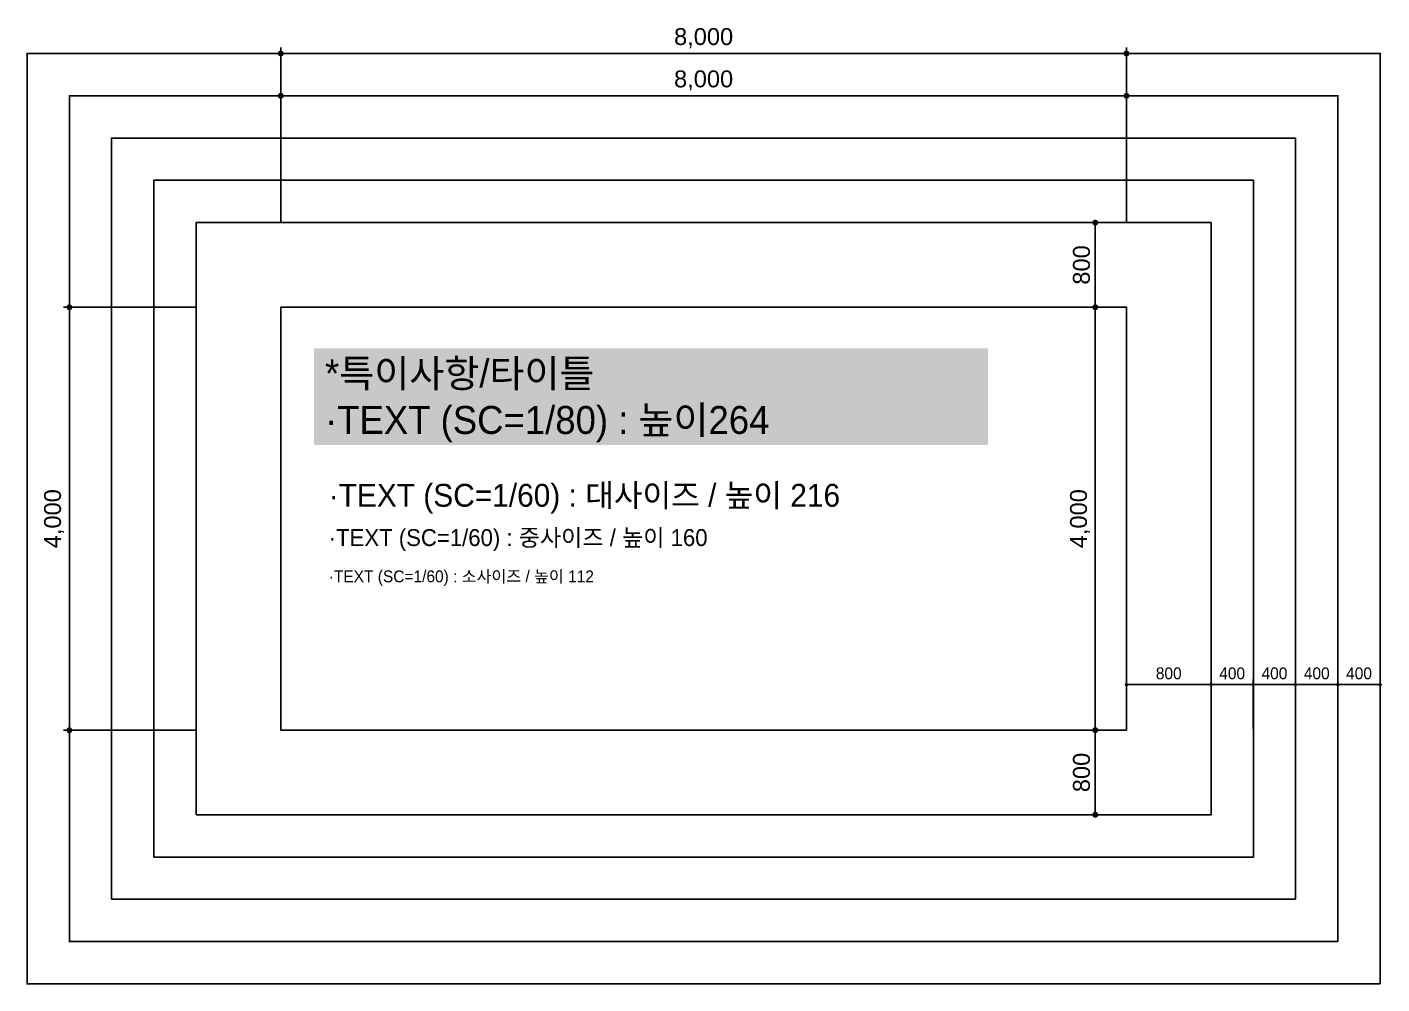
# Model space of a CAD drawing. Header units: millimetres. Extents: x -223175 to 287756, y -120611 to 352956.
# Drawn here: x -188598 to -175782, y -92719 to -83669 of the extents above; entities that cross this region are included whole.
import ezdxf
from ezdxf.enums import TextEntityAlignment as Align

# ---------------------------------------------------------------- set-up
doc = ezdxf.new("R2010")
doc.units = ezdxf.units.MM
doc.header["$LTSCALE"] = 50
doc.header["$PDMODE"] = 35
doc.layers.get('DEFPOINTS').update_dxf_attribs({"color": 108})
for name, color, linetype in [('1_ 설계변경(예정작업) 240', 240, 'Continuous'), ('EL_TEXT', 4, 'Continuous'), ('I-DIM', 255, 'Continuous')]:
    doc.layers.add(name, color=color, linetype=linetype)
doc.layers.add('Defpoint_ Grid Line_ 108', color=108, linetype='Continuous', plot=False)
doc.styles.add('HY울릉도L', font='HY울릉도l.ttf')
doc.styles.get("Standard").update_dxf_attribs({"font": 'arial.ttf'})
doc.dimstyles.new('YI_DIM_080 내부치수', dxfattribs={"dimscale": 80, "dimtxt": 2, "dimasz": 0.7, "dimexe": 0.7, "dimexo": 10, "dimgap": 0.6, "dimtad": 1, "dimdec": 0, "dimzin": 0, "dimdsep": 46, "dimlunit": 6, "dimtxsty": 'Standard', "dimblk": 'DOT', "dimcen": 0.09, "dimdle": 1, "dimclrd": 14, "dimclre": 14, "dimclrt": 3, "dimadec": 0, "dimazin": 0, "dimtfac": 1, "dimtdec": 0, "dimtix": 1, "dimtmove": 2, "dimatfit": 3, "dimldrblk": 'DOT', "dimfxl": 1, "dimtolj": 1, "dimtzin": 0, "dimarcsym": 0})
doc.dimstyles.new('YI_DIM_080 안목치수', dxfattribs={"dimscale": 80, "dimtxt": 2, "dimasz": 0.7, "dimexe": 0.7, "dimexo": 1, "dimgap": 0.6, "dimtad": 1, "dimdec": 0, "dimzin": 0, "dimdsep": 46, "dimlunit": 6, "dimtxsty": 'Standard', "dimblk": 'DOT', "dimcen": 0.09, "dimdle": 1, "dimclrd": 14, "dimclre": 14, "dimclrt": 4, "dimadec": 0, "dimazin": 0, "dimtfac": 1, "dimtdec": 0, "dimtix": 1, "dimtmove": 2, "dimatfit": 3, "dimldrblk": 'DOT', "dimfxl": 1, "dimtolj": 1, "dimtzin": 0, "dimarcsym": 0})
doc.dimstyles.new('YI_DIM_080 최소치수', dxfattribs={"dimscale": 80, "dimtxt": 1.4, "dimasz": 0.4, "dimexe": 0.6, "dimexo": 0.2, "dimgap": 0.6, "dimtad": 1, "dimdec": 0, "dimdsep": 46, "dimlunit": 6, "dimtxsty": 'HY울릉도L', "dimblk": 'DOT', "dimcen": 5, "dimdle": 1.5, "dimclrd": 14, "dimclre": 14, "dimclrt": 4, "dimadec": 0, "dimazin": 0, "dimtfac": 1, "dimtdec": 0, "dimtix": 1, "dimtmove": 2, "dimatfit": 3, "dimldrblk": 'DOT', "dimfxl": 1, "dimtolj": 1, "dimtzin": 0, "dimarcsym": 0})

# ---------------------------------------------------------------- blocks, each defined once
blk = doc.blocks.new('_Dot')
at = {"color": 0, "linetype": 'ByBlock', "lineweight": -2}
blk.add_line((-0.5, 0), (-1, 0), dxfattribs=at)
at = {"color": 0, "linetype": 'ByBlock', "const_width": 0.5}
blk.add_lwpolyline([(-0.25, 0, 1), (0.25, 0, 1)], format="xyb", close=True, dxfattribs=at)
blk = doc.blocks.new('*D1453')
at = {"layer": 'DEFPOINTS', "color": 0}
for p in [(-188198, -86319), (-186198, -86319), (-186198, -90319)]:
    blk.add_point(p, dxfattribs=at)
at = {"layer": 'I-DIM', "color": 14, "lineweight": -2}
for p, q in [((-186998, -86319), (-188254, -86319)), ((-188198, -90263), (-188198, -86375)), ((-186998, -90319), (-188254, -90319))]:
    blk.add_line(p, q, dxfattribs=at)
at = {"layer": 'I-DIM', "color": 14, "linetype": 'ByBlock', "lineweight": -2, "xscale": 56, "yscale": 56, "zscale": 56}
for p, rotation in [((-188198, -86319), 90), ((-188198, -90319), 270)]:
    blk.add_blockref('_Dot', p, dxfattribs=dict(at, rotation=rotation))
at = {"layer": 'I-DIM', "color": 3, "insert": (-188342, -88319), "char_height": 160, "attachment_point": 5, "rotation": 90}
blk.add_mtext('\\A1;4,000', dxfattribs=at)
blk = doc.blocks.new('*D1454')
at = {"layer": 'DEFPOINTS', "color": 0}
for p in [(-178198, -83919), (-186198, -86319), (-178198, -86319)]:
    blk.add_point(p, dxfattribs=at)
at = {"layer": 'I-DIM', "color": 14, "lineweight": -2}
for p, q in [((-186198, -85519), (-186198, -83863)), ((-186142, -83919), (-178254, -83919)), ((-178198, -85519), (-178198, -83863))]:
    blk.add_line(p, q, dxfattribs=at)
at = {"layer": 'I-DIM', "color": 14, "linetype": 'ByBlock', "lineweight": -2, "xscale": 56, "yscale": 56, "zscale": 56, "rotation": 180}
blk.add_blockref('_Dot', (-186198, -83919), dxfattribs=at)
at = {"layer": 'I-DIM', "color": 14, "linetype": 'ByBlock', "lineweight": -2, "xscale": 56, "yscale": 56, "zscale": 56}
blk.add_blockref('_Dot', (-178198, -83919), dxfattribs=at)
at = {"layer": 'I-DIM', "color": 3, "insert": (-182198, -83774), "char_height": 160, "attachment_point": 5}
blk.add_mtext('\\A1;8,000', dxfattribs=at)
blk = doc.blocks.new('*D1455')
at = {"layer": 'DEFPOINTS', "color": 0}
for p in [(-178198, -85519), (-178493, -86319), (-178198, -86319)]:
    blk.add_point(p, dxfattribs=at)
at = {"layer": 'I-DIM', "color": 14, "lineweight": -2}
for p, q in [((-178278, -85519), (-178549, -85519)), ((-178493, -85575), (-178493, -86263)), ((-178278, -86319), (-178549, -86319))]:
    blk.add_line(p, q, dxfattribs=at)
at = {"layer": 'I-DIM', "color": 14, "linetype": 'ByBlock', "lineweight": -2, "xscale": 56, "yscale": 56, "zscale": 56}
for p, rotation in [((-178493, -85519), 90), ((-178493, -86319), 270)]:
    blk.add_blockref('_Dot', p, dxfattribs=dict(at, rotation=rotation))
at = {"layer": 'I-DIM', "color": 4, "insert": (-178623, -85919), "char_height": 160, "attachment_point": 5, "rotation": 90}
blk.add_mtext('\\A1;800', dxfattribs=at)
blk = doc.blocks.new('*D1456')
at = {"layer": 'DEFPOINTS', "color": 0}
for p in [(-178198, -90319), (-178493, -91119), (-178198, -91119)]:
    blk.add_point(p, dxfattribs=at)
at = {"layer": 'I-DIM', "color": 14, "lineweight": -2}
for p, q in [((-178278, -90319), (-178549, -90319)), ((-178493, -90375), (-178493, -91063)), ((-178278, -91119), (-178549, -91119))]:
    blk.add_line(p, q, dxfattribs=at)
at = {"layer": 'I-DIM', "color": 14, "linetype": 'ByBlock', "lineweight": -2, "xscale": 56, "yscale": 56, "zscale": 56}
for p, rotation in [((-178493, -90319), 90), ((-178493, -91119), 270)]:
    blk.add_blockref('_Dot', p, dxfattribs=dict(at, rotation=rotation))
at = {"layer": 'I-DIM', "color": 4, "insert": (-178623, -90719), "char_height": 160, "attachment_point": 5, "rotation": 90}
blk.add_mtext('\\A1;800', dxfattribs=at)
blk = doc.blocks.new('*D1457')
at = {"layer": 'DEFPOINTS', "color": 0}
for p in [(-177398, -89888), (-178198, -90319), (-177398, -90319)]:
    blk.add_point(p, dxfattribs=at)
at = {"layer": 'I-DIM', "color": 14, "lineweight": -2}
for p, q in [((-178198, -90303), (-178198, -89840)), ((-178166, -89888), (-177430, -89888)), ((-177398, -90303), (-177398, -89840))]:
    blk.add_line(p, q, dxfattribs=at)
at = {"layer": 'I-DIM', "color": 14, "linetype": 'ByBlock', "lineweight": -2, "xscale": 32, "yscale": 32, "zscale": 32, "rotation": 180}
blk.add_blockref('_Dot', (-178198, -89888), dxfattribs=at)
at = {"layer": 'I-DIM', "color": 14, "linetype": 'ByBlock', "lineweight": -2, "xscale": 32, "yscale": 32, "zscale": 32}
blk.add_blockref('_Dot', (-177398, -89888), dxfattribs=at)
at = {"layer": 'I-DIM', "color": 4, "insert": (-177798, -89782), "char_height": 112, "attachment_point": 5, "style": 'HY울릉도L'}
blk.add_mtext('\\A1;800', dxfattribs=at)
blk = doc.blocks.new('*D1458')
at = {"layer": 'DEFPOINTS', "color": 0}
for p in [(-176998, -89888), (-177398, -90319), (-176998, -90319)]:
    blk.add_point(p, dxfattribs=at)
at = {"layer": 'I-DIM', "color": 14, "lineweight": -2}
for p, q in [((-177398, -90303), (-177398, -89840)), ((-177366, -89888), (-177030, -89888)), ((-176998, -90303), (-176998, -89840))]:
    blk.add_line(p, q, dxfattribs=at)
at = {"layer": 'I-DIM', "color": 14, "linetype": 'ByBlock', "lineweight": -2, "xscale": 32, "yscale": 32, "zscale": 32, "rotation": 180}
blk.add_blockref('_Dot', (-177398, -89888), dxfattribs=at)
at = {"layer": 'I-DIM', "color": 14, "linetype": 'ByBlock', "lineweight": -2, "xscale": 32, "yscale": 32, "zscale": 32}
blk.add_blockref('_Dot', (-176998, -89888), dxfattribs=at)
at = {"layer": 'I-DIM', "color": 4, "insert": (-177198, -89782), "char_height": 112, "attachment_point": 5, "style": 'HY울릉도L'}
blk.add_mtext('\\A1;400', dxfattribs=at)
blk = doc.blocks.new('*D1459')
at = {"layer": 'DEFPOINTS', "color": 0}
for p in [(-176598, -89888), (-176998, -90319), (-176598, -90319)]:
    blk.add_point(p, dxfattribs=at)
at = {"layer": 'I-DIM', "color": 14, "lineweight": -2}
for p, q in [((-176998, -90303), (-176998, -89840)), ((-176966, -89888), (-176630, -89888)), ((-176598, -90303), (-176598, -89840))]:
    blk.add_line(p, q, dxfattribs=at)
at = {"layer": 'I-DIM', "color": 14, "linetype": 'ByBlock', "lineweight": -2, "xscale": 32, "yscale": 32, "zscale": 32, "rotation": 180}
blk.add_blockref('_Dot', (-176998, -89888), dxfattribs=at)
at = {"layer": 'I-DIM', "color": 14, "linetype": 'ByBlock', "lineweight": -2, "xscale": 32, "yscale": 32, "zscale": 32}
blk.add_blockref('_Dot', (-176598, -89888), dxfattribs=at)
at = {"layer": 'I-DIM', "color": 4, "insert": (-176798, -89782), "char_height": 112, "attachment_point": 5, "style": 'HY울릉도L'}
blk.add_mtext('\\A1;400', dxfattribs=at)
blk = doc.blocks.new('*D1460')
at = {"layer": 'DEFPOINTS', "color": 0}
for p in [(-176198, -89888), (-176598, -90319), (-176198, -90319)]:
    blk.add_point(p, dxfattribs=at)
at = {"layer": 'I-DIM', "color": 14, "lineweight": -2}
for p, q in [((-176598, -90303), (-176598, -89840)), ((-176566, -89888), (-176230, -89888)), ((-176198, -90303), (-176198, -89840))]:
    blk.add_line(p, q, dxfattribs=at)
at = {"layer": 'I-DIM', "color": 14, "linetype": 'ByBlock', "lineweight": -2, "xscale": 32, "yscale": 32, "zscale": 32, "rotation": 180}
blk.add_blockref('_Dot', (-176598, -89888), dxfattribs=at)
at = {"layer": 'I-DIM', "color": 14, "linetype": 'ByBlock', "lineweight": -2, "xscale": 32, "yscale": 32, "zscale": 32}
blk.add_blockref('_Dot', (-176198, -89888), dxfattribs=at)
at = {"layer": 'I-DIM', "color": 4, "insert": (-176398, -89782), "char_height": 112, "attachment_point": 5, "style": 'HY울릉도L'}
blk.add_mtext('\\A1;400', dxfattribs=at)
blk = doc.blocks.new('*D1461')
at = {"layer": 'DEFPOINTS', "color": 0}
for p in [(-175798, -89888), (-176198, -90319), (-175798, -90319)]:
    blk.add_point(p, dxfattribs=at)
at = {"layer": 'I-DIM', "color": 14, "lineweight": -2}
for p, q in [((-176198, -90303), (-176198, -89840)), ((-176166, -89888), (-175830, -89888)), ((-175798, -90303), (-175798, -89840))]:
    blk.add_line(p, q, dxfattribs=at)
at = {"layer": 'I-DIM', "color": 14, "linetype": 'ByBlock', "lineweight": -2, "xscale": 32, "yscale": 32, "zscale": 32, "rotation": 180}
blk.add_blockref('_Dot', (-176198, -89888), dxfattribs=at)
at = {"layer": 'I-DIM', "color": 14, "linetype": 'ByBlock', "lineweight": -2, "xscale": 32, "yscale": 32, "zscale": 32}
blk.add_blockref('_Dot', (-175798, -89888), dxfattribs=at)
at = {"layer": 'I-DIM', "color": 4, "insert": (-175998, -89782), "char_height": 112, "attachment_point": 5, "style": 'HY울릉도L'}
blk.add_mtext('\\A1;400', dxfattribs=at)
blk = doc.blocks.new('*D1462')
at = {"layer": 'DEFPOINTS', "color": 0}
for p in [(-178198, -84319), (-186198, -86319), (-178198, -86319)]:
    blk.add_point(p, dxfattribs=at)
at = {"layer": 'I-DIM', "color": 14, "lineweight": -2}
for p, q in [((-186198, -85519), (-186198, -84263)), ((-186142, -84319), (-178254, -84319)), ((-178198, -85519), (-178198, -84263))]:
    blk.add_line(p, q, dxfattribs=at)
at = {"layer": 'I-DIM', "color": 14, "linetype": 'ByBlock', "lineweight": -2, "xscale": 56, "yscale": 56, "zscale": 56, "rotation": 180}
blk.add_blockref('_Dot', (-186198, -84319), dxfattribs=at)
at = {"layer": 'I-DIM', "color": 14, "linetype": 'ByBlock', "lineweight": -2, "xscale": 56, "yscale": 56, "zscale": 56}
blk.add_blockref('_Dot', (-178198, -84319), dxfattribs=at)
at = {"layer": 'I-DIM', "color": 3, "insert": (-182198, -84174), "char_height": 160, "attachment_point": 5}
blk.add_mtext('\\A1;8,000', dxfattribs=at)
blk = doc.blocks.new('*D1464')
at = {"layer": 'DEFPOINTS', "color": 0}
for p in [(-178198, -86319), (-178493, -90319), (-178198, -90319)]:
    blk.add_point(p, dxfattribs=at)
at = {"layer": 'I-DIM', "color": 14, "lineweight": -2}
for p, q in [((-178278, -86319), (-178549, -86319)), ((-178493, -86375), (-178493, -90263)), ((-178278, -90319), (-178549, -90319))]:
    blk.add_line(p, q, dxfattribs=at)
at = {"layer": 'I-DIM', "color": 14, "linetype": 'ByBlock', "lineweight": -2, "xscale": 56, "yscale": 56, "zscale": 56}
for p, rotation in [((-178493, -86319), 90), ((-178493, -90319), 270)]:
    blk.add_blockref('_Dot', p, dxfattribs=dict(at, rotation=rotation))
at = {"layer": 'I-DIM', "color": 4, "insert": (-178637, -88319), "char_height": 160, "attachment_point": 5, "rotation": 90}
blk.add_mtext('\\A1;4,000', dxfattribs=at)

msp = doc.modelspace()

# ---------------------------------------------------------------- linework, layer by layer
at = {"layer": 'Defpoint_ Grid Line_ 108'}
for points in [[(-175797.5761, -92718.5754), (-175797.5761, -83918.5754), (-188597.5761, -83918.5754), (-188597.5761, -92718.5754)], [(-176197.5761, -92318.5754), (-176197.5761, -84318.5754), (-188197.5761, -84318.5754), (-188197.5761, -92318.5754)], [(-176597.5761, -91918.5754), (-176597.5761, -84718.5754), (-187797.5761, -84718.5754), (-187797.5761, -91918.5754)], [(-176997.5761, -91518.5754), (-176997.5761, -85118.5754), (-187397.5761, -85118.5754), (-187397.5761, -91518.5754)], [(-177397.5761, -91118.5754), (-177397.5761, -85518.5754), (-186997.5761, -85518.5754), (-186997.5761, -91118.5754)], [(-178197.5761, -90318.5754), (-178197.5761, -86318.5754), (-186197.5761, -86318.5754), (-186197.5761, -90318.5754)]]:
    msp.add_lwpolyline(points, close=True, dxfattribs=at)

# ---------------------------------------------------------------- texts
at = {"layer": '1_ 설계변경(예정작업) 240', "color": 7, "insert": (-185779.1369, -87204.6735), "char_height": 264, "width": 6164.989938, "attachment_point": 4, "style": 'HY울릉도L', "bg_fill": 1, "box_fill_scale": 1.4, "bg_fill_color": 8, "bg_fill_transparency": 11079682}
msp.add_mtext('\\A1;*특이사항/타이틀\\P·TEXT (SC=1/80) : 높이264', dxfattribs=at)
at = {"layer": 'EL_TEXT', "ltscale": 0.5, "style": 'HY울릉도L'}
for s, height, p in [('·TEXT (SC=1/60) : 대사이즈 / 높이 216', 216, (-185744.2106, -88097.5219, 0)), ('·TEXT (SC=1/60) : 중사이즈 / 높이 160', 160, (-185744.2106, -88497.5219, 0)), ('·TEXT (SC=1/60) : 소사이즈 / 높이 112', 112, (-185744.2106, -88864.2033, 0))]:
    msp.add_text(s, height=height, dxfattribs=at).set_placement(p, align=Align.MIDDLE_LEFT)

# ---------------------------------------------------------------- dimensions: what is measured, and where the dimension line sits
at = {"layer": 'I-DIM'}
for base, p1, p2, dimstyle, picture, middle in [((-178197.5761, -83918.5754), (-186197.5761, -86318.5754), (-178197.5761, -86318.5754), 'YI_DIM_080 내부치수', '*D1454', (-182197.5761, -83774.4226)), ((-178197.5761, -84318.5754), (-186197.5761, -86318.5754), (-178197.5761, -86318.5754), 'YI_DIM_080 내부치수', '*D1462', (-182197.5761, -84174.4226)), ((-177397.5761, -89888.1804), (-178197.5761, -90318.5754), (-177397.5761, -90318.5754), 'YI_DIM_080 최소치수', '*D1457', (-177797.5761, -89781.749)), ((-176997.5761, -89888.1804), (-177397.5761, -90318.5754), (-176997.5761, -90318.5754), 'YI_DIM_080 최소치수', '*D1458', (-177197.5761, -89781.825)), ((-176597.5761, -89888.1804), (-176997.5761, -90318.5754), (-176597.5761, -90318.5754), 'YI_DIM_080 최소치수', '*D1459', (-176797.5761, -89781.825)), ((-176197.5761, -89888.1804), (-176597.5761, -90318.5754), (-176197.5761, -90318.5754), 'YI_DIM_080 최소치수', '*D1460', (-176397.5761, -89781.825)), ((-175797.5761, -89888.1804), (-176197.5761, -90318.5754), (-175797.5761, -90318.5754), 'YI_DIM_080 최소치수', '*D1461', (-175997.5761, -89781.825))]:
    dim = msp.add_linear_dim(base=base, p1=p1, p2=p2, dimstyle=dimstyle, dxfattribs=at)
    dim.commit()
    dim.dimension.update_dxf_attribs({"geometry": picture, "text_midpoint": middle})
for base, p1, p2, dimstyle, picture, middle in [((-178492.8453, -86318.5754), (-178197.5761, -85518.5754), (-178197.5761, -86318.5754), 'YI_DIM_080 안목치수', '*D1455', (-178622.537, -85918.5754)), ((-188197.5761, -86318.5754), (-186197.5761, -90318.5754), (-186197.5761, -86318.5754), 'YI_DIM_080 내부치수', '*D1453', (-188341.7289, -88318.5754)), ((-178492.8453, -90318.5754), (-178197.5761, -86318.5754), (-178197.5761, -90318.5754), 'YI_DIM_080 안목치수', '*D1464', (-178636.9981, -88318.5754)), ((-178492.8453, -91118.5754), (-178197.5761, -90318.5754), (-178197.5761, -91118.5754), 'YI_DIM_080 안목치수', '*D1456', (-178622.537, -90718.5754))]:
    dim = msp.add_linear_dim(base=base, p1=p1, p2=p2, angle=90, dimstyle=dimstyle, dxfattribs=at)
    dim.commit()
    dim.dimension.update_dxf_attribs({"geometry": picture, "text_midpoint": middle})

doc.saveas('drawing.dxf')
